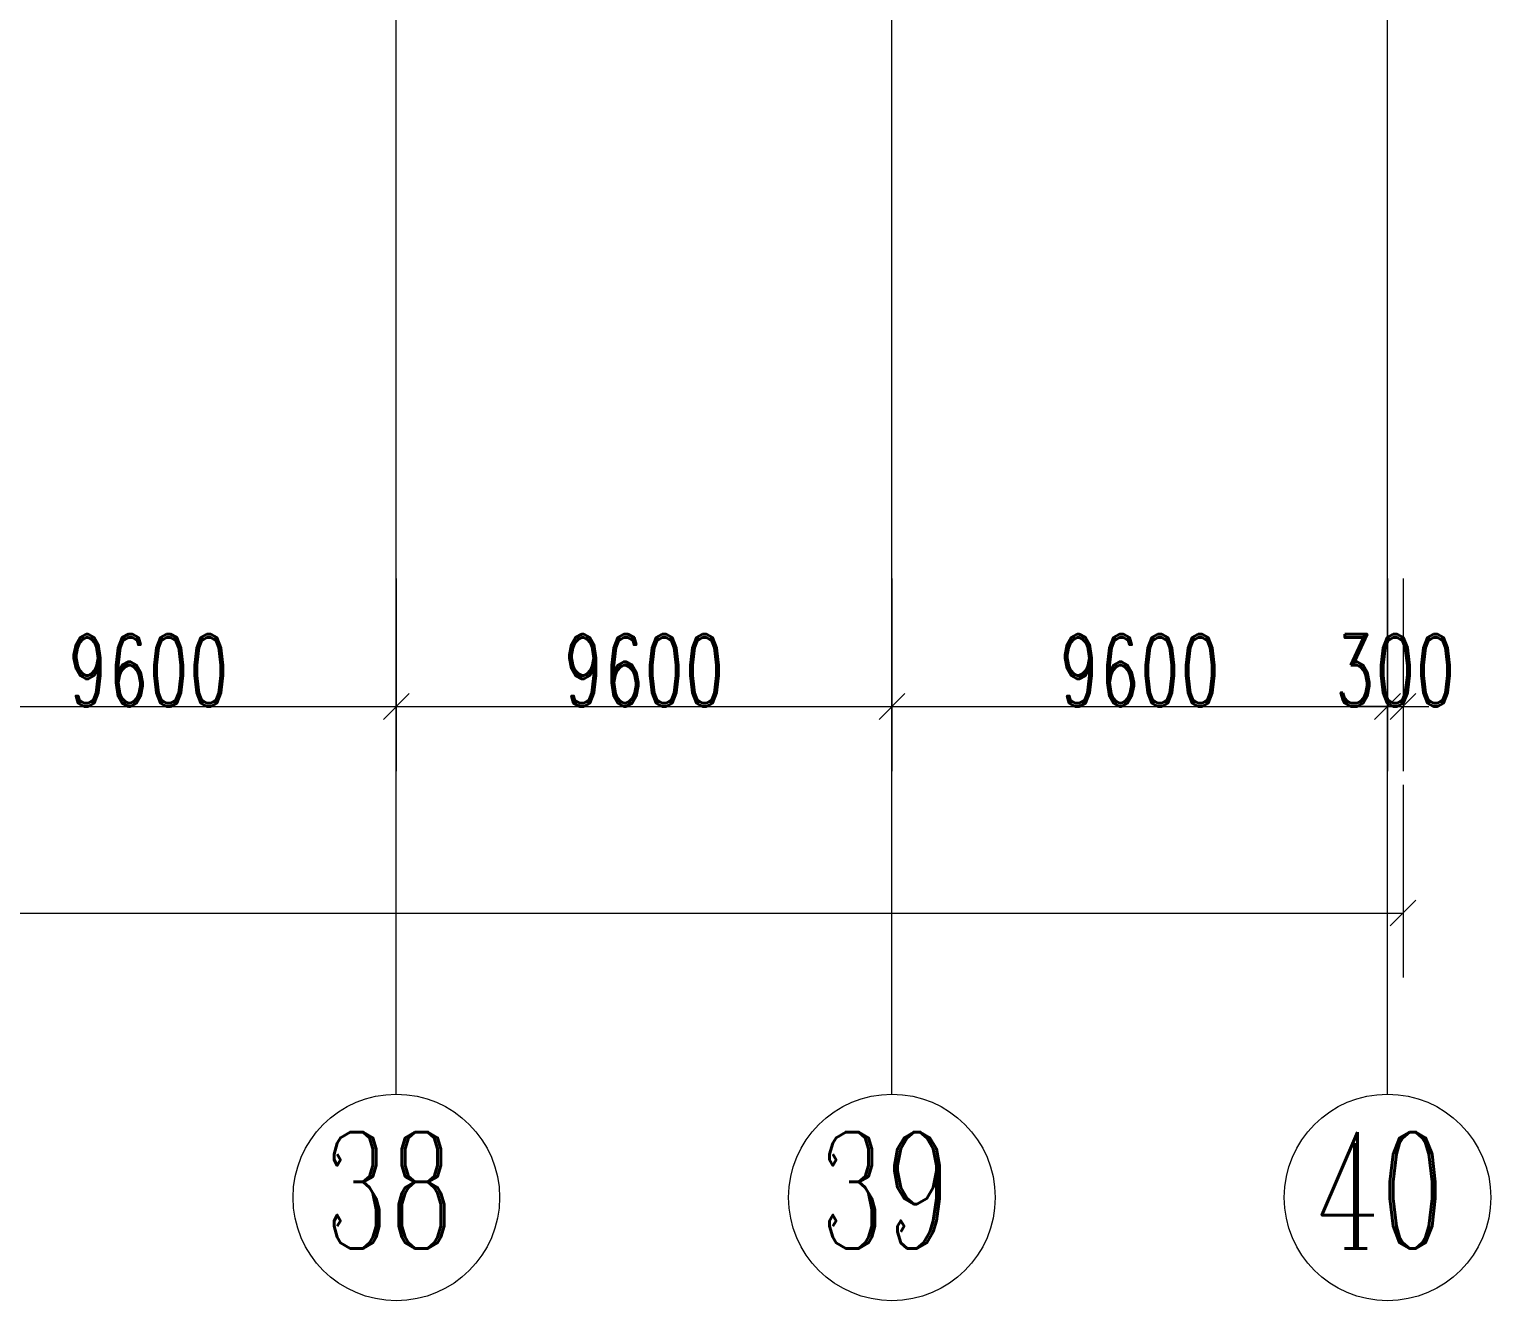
# Model space of a CAD drawing. Header units: millimetres. Extents: x -76632 to 443185, y -33181 to 192400.
# Drawn here: x 266490 to 294800, y -31706 to -7087 of the extents above; entities that cross this region are included whole.
import ezdxf

# ---------------------------------------------------------------- set-up
doc = ezdxf.new("R2010")
doc.units = ezdxf.units.MM
doc.linetypes.add('轴网线', pattern=[22.04, 18.38, -1.83, 0, -1.83])
doc.layers.get('0').update_dxf_attribs({"color": 8})
doc.layers.get('Defpoints').update_dxf_attribs({"color": 8})
for name, color, linetype, lineweight in [('A-ANNO-DIMS', 8, 'Continuous', 9), ('S-GRID', 8, 'Continuous', 9), ('S-GRID-IDEN', 8, 'Continuous', 9)]:
    doc.layers.add(name, color=color, linetype=linetype, lineweight=lineweight)
doc.styles.add('RomanC_1', font='romanc__.ttf', dxfattribs={"width": 0.65, "height": 2250})
doc.styles.add('RomanD_4', font='romand__.ttf', dxfattribs={"width": 0.65, "height": 1400})
doc.dimstyles.new('第一_二道尺寸线', dxfattribs={"dimscale": 304.8, "dimtxt": 1405.004626, "dimasz": 1.64042, "dimexe": 4.10105, "dimexo": 0.0625, "dimgap": 0, "dimtad": 1, "dimdec": 0, "dimzin": 0, "dimdsep": 46, "dimtxsty": 'RomanD_4', "dimblk1": 'OBLIQUE', "dimblk2": 'OBLIQUE', "dimsah": 1, "dimcen": 0.09, "dimazin": 0, "dimtfac": 1, "dimtdec": 4, "dimtix": 1, "dimtmove": 0, "dimatfit": 3, "dimfxl": 8.2021, "dimfxlon": 1, "dimtvp": 1, "dimtolj": 1, "dimtzin": 0, "dimlwd": 18, "dimlwe": 18, "dimarcsym": 2})

# ---------------------------------------------------------------- blocks, each defined once
blk = doc.blocks.new('轴网 - 宽度系数 0_65-670068-LAY-1F-1_500-A')
at = {"layer": 'S-GRID-IDEN'}
blk.add_circle((0, 0), 4, dxfattribs=at)
blk = doc.blocks.new('_Oblique')
at = {"color": 0, "linetype": 'ByBlock', "lineweight": -2}
blk.add_line((-0.5, -0.5), (0.5, 0.5), dxfattribs=at)
blk = doc.blocks.new('*D1493')
at = {"layer": 'A-ANNO-DIMS', "color": 0, "lineweight": 18, "transparency": 16777216}
for p, q in [((264000, -17719.05), (264000, -21450)), ((273600, -17719.05), (273600, -21450)), ((264000, -20200), (273600, -20200))]:
    blk.add_line(p, q, dxfattribs=at)
at = {"layer": 'Defpoints', "color": 0, "transparency": 16777216}
for p in [(264000, -17700), (273600, -17700), (273600, -20200)]:
    blk.add_point(p, dxfattribs=at)
at = {"layer": 'A-ANNO-DIMS', "color": 0, "lineweight": 18, "transparency": 16777216, "xscale": 500.0000000000001, "yscale": 500.0000000000001, "zscale": 500.0000000000001, "rotation": 180}
blk.add_blockref('_Oblique', (264000, -20200), dxfattribs=at)
at = {"layer": 'A-ANNO-DIMS', "color": 0, "lineweight": 18, "transparency": 16777216, "xscale": 500.0000000000001, "yscale": 500.0000000000001, "zscale": 500.0000000000001}
blk.add_blockref('_Oblique', (273600, -20200), dxfattribs=at)
at = {"layer": 'A-ANNO-DIMS', "color": 0, "lineweight": 18, "transparency": 16777216, "insert": (268800, -19500), "char_height": 1400, "width": 3890.782, "attachment_point": 5, "style": 'RomanD_4'}
blk.add_mtext('\\A1;9600', dxfattribs=at)
blk = doc.blocks.new('*D1494')
at = {"layer": 'A-ANNO-DIMS', "color": 0, "lineweight": 18, "transparency": 16777216}
for p, q in [((273600, -17719.05), (273600, -21450)), ((283200, -17719.05), (283200, -21450)), ((273600, -20200), (283200, -20200))]:
    blk.add_line(p, q, dxfattribs=at)
at = {"layer": 'Defpoints', "color": 0, "transparency": 16777216}
for p in [(273600, -17700), (283200, -17700), (283200, -20200)]:
    blk.add_point(p, dxfattribs=at)
at = {"layer": 'A-ANNO-DIMS', "color": 0, "lineweight": 18, "transparency": 16777216, "xscale": 500.0000000000001, "yscale": 500.0000000000001, "zscale": 500.0000000000001, "rotation": 180}
blk.add_blockref('_Oblique', (273600, -20200), dxfattribs=at)
at = {"layer": 'A-ANNO-DIMS', "color": 0, "lineweight": 18, "transparency": 16777216, "xscale": 500.0000000000001, "yscale": 500.0000000000001, "zscale": 500.0000000000001}
blk.add_blockref('_Oblique', (283200, -20200), dxfattribs=at)
at = {"layer": 'A-ANNO-DIMS', "color": 0, "lineweight": 18, "transparency": 16777216, "insert": (278400, -19500), "char_height": 1400, "width": 3890.782, "attachment_point": 5, "style": 'RomanD_4'}
blk.add_mtext('\\A1;9600', dxfattribs=at)
blk = doc.blocks.new('*D1495')
at = {"layer": 'A-ANNO-DIMS', "color": 0, "lineweight": 18, "transparency": 16777216}
for p, q in [((283200, -17719.05), (283200, -21450)), ((292800, -17719.05), (292800, -21450)), ((283200, -20200), (292800, -20200))]:
    blk.add_line(p, q, dxfattribs=at)
at = {"layer": 'Defpoints', "color": 0, "transparency": 16777216}
for p in [(283200, -17700), (292800, -17700), (292800, -20200)]:
    blk.add_point(p, dxfattribs=at)
at = {"layer": 'A-ANNO-DIMS', "color": 0, "lineweight": 18, "transparency": 16777216, "xscale": 500.0000000000001, "yscale": 500.0000000000001, "zscale": 500.0000000000001, "rotation": 180}
blk.add_blockref('_Oblique', (283200, -20200), dxfattribs=at)
at = {"layer": 'A-ANNO-DIMS', "color": 0, "lineweight": 18, "transparency": 16777216, "xscale": 500.0000000000001, "yscale": 500.0000000000001, "zscale": 500.0000000000001}
blk.add_blockref('_Oblique', (292800, -20200), dxfattribs=at)
at = {"layer": 'A-ANNO-DIMS', "color": 0, "lineweight": 18, "transparency": 16777216, "insert": (288000, -19500), "char_height": 1400, "width": 3890.782, "attachment_point": 5, "style": 'RomanD_4'}
blk.add_mtext('\\A1;9600', dxfattribs=at)
blk = doc.blocks.new('*D1496')
at = {"layer": 'A-ANNO-DIMS', "color": 0, "lineweight": 18, "transparency": 16777216}
for p, q in [((292800, -17719.05), (292800, -21450)), ((293100, -17719.05), (293100, -21450)), ((292800, -20200), (292300, -20200)), ((292800, -20200), (293100, -20200)), ((293100, -20200), (293600, -20200))]:
    blk.add_line(p, q, dxfattribs=at)
at = {"layer": 'Defpoints', "color": 0, "transparency": 16777216}
for p in [(292800, -17700), (293100, -17700), (293100, -20200)]:
    blk.add_point(p, dxfattribs=at)
at = {"layer": 'A-ANNO-DIMS', "color": 0, "lineweight": 18, "transparency": 16777216, "xscale": 500.0000000000001, "yscale": 500.0000000000001, "zscale": 500.0000000000001}
blk.add_blockref('_Oblique', (292800, -20200), dxfattribs=at)
at = {"layer": 'A-ANNO-DIMS', "color": 0, "lineweight": 18, "transparency": 16777216, "xscale": 500.0000000000001, "yscale": 500.0000000000001, "zscale": 500.0000000000001, "rotation": 180}
blk.add_blockref('_Oblique', (293100, -20200), dxfattribs=at)
at = {"layer": 'A-ANNO-DIMS', "color": 0, "lineweight": 18, "transparency": 16777216, "insert": (292950, -19500), "char_height": 1400, "width": 2918.0865, "attachment_point": 5, "style": 'RomanD_4'}
blk.add_mtext('\\A1;300', dxfattribs=at)
blk = doc.blocks.new('*D1497')
at = {"layer": 'A-ANNO-DIMS', "color": 0, "lineweight": 18, "transparency": 16777216}
for p, q in [((-300, -21719.05), (-300, -25450)), ((293100, -21719.05), (293100, -25450)), ((-300, -24200), (293100, -24200))]:
    blk.add_line(p, q, dxfattribs=at)
at = {"layer": 'Defpoints', "color": 0, "transparency": 16777216}
for p in [(-300, -21700), (293100, -21700), (293100, -24200)]:
    blk.add_point(p, dxfattribs=at)
at = {"layer": 'A-ANNO-DIMS', "color": 0, "lineweight": 18, "transparency": 16777216, "xscale": 500.0000000000001, "yscale": 500.0000000000001, "zscale": 500.0000000000001, "rotation": 180}
blk.add_blockref('_Oblique', (-300, -24200), dxfattribs=at)
at = {"layer": 'A-ANNO-DIMS', "color": 0, "lineweight": 18, "transparency": 16777216, "xscale": 500.0000000000001, "yscale": 500.0000000000001, "zscale": 500.0000000000001}
blk.add_blockref('_Oblique', (293100, -24200), dxfattribs=at)
at = {"layer": 'A-ANNO-DIMS', "color": 0, "lineweight": 18, "transparency": 16777216, "insert": (146400, -23500), "char_height": 1400, "width": 5836.1731, "attachment_point": 5, "style": 'RomanD_4'}
blk.add_mtext('\\A1;293400', dxfattribs=at)

msp = doc.modelspace()

# ---------------------------------------------------------------- linework, layer by layer
at = {"layer": 'S-GRID', "linetype": '轴网线', "transparency": 33554687}
for p, q in [((273600, -17706.2), (273600, 174400)), ((283200, -17706.2), (283200, 174400)), ((292800, -17706.2), (292800, 174400))]:
    msp.add_line(p, q, dxfattribs=at)
at = {"layer": 'S-GRID', "transparency": 33554687}
for p, q in [((273600, -27706.2), (273600, -17706.2)), ((283200, -27706.2), (283200, -17706.2)), ((292800, -27706.2), (292800, -17706.2))]:
    msp.add_line(p, q, dxfattribs=at)

# ---------------------------------------------------------------- block references
at = {"layer": 'S-GRID-IDEN', "transparency": 33554687, "xscale": 499.9999999999995, "yscale": 499.9999999999995, "zscale": 499.9999999999995}
for p in [(273600, -29706.2), (283200, -29706.2), (292800, -29706.2)]:
    msp.add_blockref('轴网 - 宽度系数 0_65-670068-LAY-1F-1_500-A', p, dxfattribs=at)

# ---------------------------------------------------------------- texts
at = {"layer": 'S-GRID-IDEN', "transparency": 33554687, "char_height": 2250, "width": 3335.02, "attachment_point": 1, "style": 'RomanC_1'}
for s, insert in [('38', (272205.5, -28441.6)), ('39', (281805.5, -28441.6)), ('40', (291405.5, -28441.6))]:
    msp.add_mtext(s, dxfattribs=dict(at, insert=insert))

# ---------------------------------------------------------------- dimensions: what is measured, and where the dimension line sits
at = {"layer": 'A-ANNO-DIMS', "lineweight": 18, "transparency": 33554687}
for base, p1, p2, override, picture, middle in [((273600, -20200), (264000, -17700), (273600, -17700), {"dimpost": '<>', "dimfxl": 9600}, '*D1493', (268800, -19500)), ((283200, -20200), (273600, -17700), (283200, -17700), {"dimpost": '<>', "dimfxl": 9600}, '*D1494', (278400, -19500)), ((292800, -20200), (283200, -17700), (292800, -17700), {"dimpost": '<>', "dimfxl": 9600}, '*D1495', (288000, -19500)), ((293100, -20200), (292800, -17700), (293100, -17700), {"dimpost": '<>', "dimfxl": 300}, '*D1496', (292950, -19500)), ((293100, -24200), (-300, -21700), (293100, -21700), {"dimpost": '<>', "dimfxl": 293400}, '*D1497', (146400, -23500))]:
    dim = msp.add_linear_dim(base=base, p1=p1, p2=p2, dimstyle='第一_二道尺寸线', override=override, dxfattribs=at)
    dim.commit()
    dim.dimension.update_dxf_attribs({"geometry": picture, "text_midpoint": middle})

doc.saveas('drawing.dxf')
